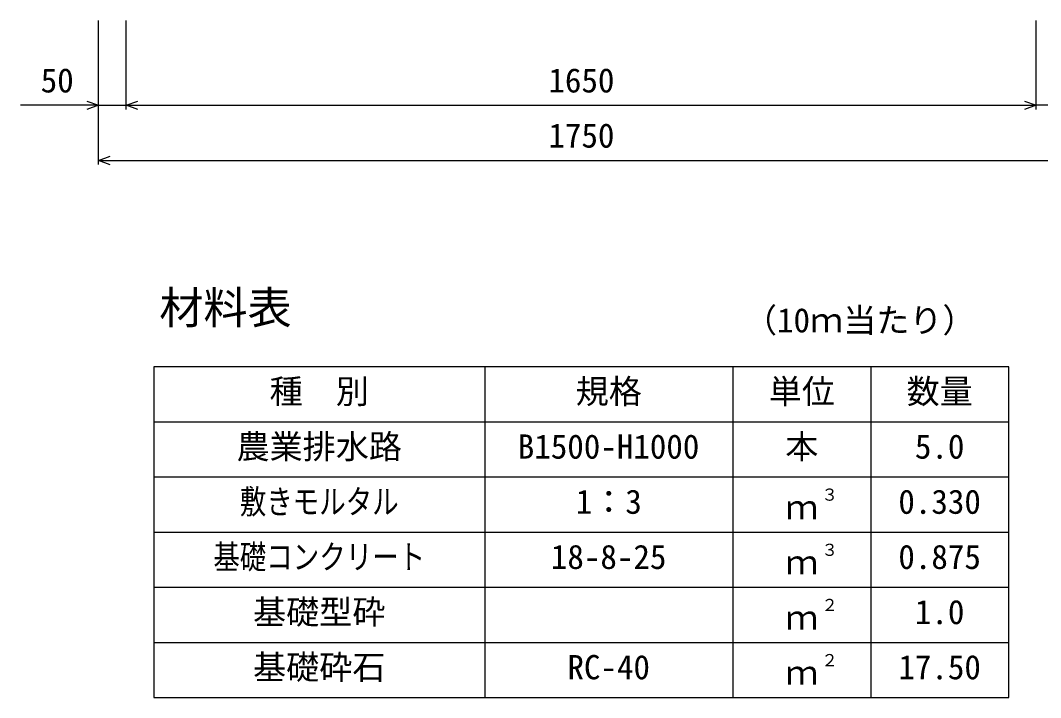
# Model space of a CAD drawing. Units: millimetres, scale not verified. Extents: x -33600 to 33600, y -11880 to 11880.
# Drawn here: x 10451 to 12301, y -7913 to -6685 of the extents above; entities that cross this region are included whole.
import ezdxf
from ezdxf.enums import TextEntityAlignment as Align

# ---------------------------------------------------------------- set-up
doc = ezdxf.new("R2010")
doc.units = ezdxf.units.MM
doc.header["$LTSCALE"] = 40
for name, color, linetype, lineweight in [('0-0_DIM', 7, 'Continuous', 25), ('0-3_HYO', 3, 'Continuous', 25), ('0-4_HYO2', 4, 'Continuous', 25), ('0-7_TXT', 7, 'Continuous', 25)]:
    doc.layers.add(name, color=color, linetype=linetype, lineweight=lineweight)
doc.styles.add('ＭＳ ゴシック', font='')
doc.styles.get('ＭＳ ゴシック').set_extended_font_data('MS Gothic')

msp = doc.modelspace()

# ---------------------------------------------------------------- linework, layer by layer
at = {"layer": '0-0_DIM'}
for p, q in [((10593.16, -6946.33), (10593.16, -6684.96)), ((10643.16, -6846.33), (10643.16, -6684.96)), ((12293.16, -6846.33), (12293.16, -6684.96)), ((10593.16, -6838.83), (10451.36, -6838.83)), ((10593.16, -6838.83), (10643.16, -6838.83)), ((10643.16, -6838.83), (12293.16, -6838.83)), ((12343.16, -6838.83), (12293.16, -6838.83)), ((10593.16, -6938.83), (12343.16, -6938.83))]:
    msp.add_line(p, q, dxfattribs=at)
for points in [[(10572.01, -6831.14), (10593.16, -6838.83), (10572.01, -6846.53)], [(10664.3, -6846.53), (10643.16, -6838.83), (10664.3, -6831.14)], [(12272.01, -6831.14), (12293.16, -6838.83), (12272.01, -6846.53)], [(10614.3, -6946.53), (10593.16, -6938.83), (10614.3, -6931.14)]]:
    msp.add_lwpolyline(points, dxfattribs=at)
at = {"layer": '0-3_HYO'}
for p, q in [((11293.16, -7312.78), (11293.16, -7912.78)), ((11743.16, -7312.78), (11743.16, -7912.78)), ((11993.16, -7312.78), (11993.16, -7912.78)), ((10693.16, -7412.78), (12243.16, -7412.78))]:
    msp.add_line(p, q, dxfattribs=at)
msp.add_lwpolyline([(10693.16, -7912.78), (12243.16, -7912.78), (12243.16, -7312.78), (10693.16, -7312.78)], close=True, dxfattribs=at)
at = {"layer": '0-4_HYO2'}
for p, q in [((10693.16, -7512.78), (12243.16, -7512.78)), ((10693.16, -7612.78), (12243.16, -7612.78)), ((10693.16, -7712.78), (12243.16, -7712.78)), ((10693.16, -7812.78), (12243.16, -7812.78))]:
    msp.add_line(p, q, dxfattribs=at)

# ---------------------------------------------------------------- texts
at = {"layer": '0-0_DIM', "style": 'ＭＳ ゴシック'}
for s, p in [('50', (10488.16, -6828.83)), ('1650', (11408.69, -6828.83)), ('1750', (11408.69, -6928.83))]:
    msp.add_text(s, height=43.99, dxfattribs=at).set_placement(p, align=Align.BOTTOM_LEFT)
at = {"layer": '0-7_TXT', "style": 'ＭＳ ゴシック'}
for s, height, p in [('材料表', 58.65, (10703.16, -7252.78)), ('（10ｍ当たり）', 43.99, (11763.15, -7263.78)), ('種\u3000別', 43.99, (10903.16, -7392.78)), ('規格', 43.99, (11458.16, -7392.78)), ('単位', 43.99, (11808.16, -7392.78)), ('数量', 43.99, (12058.16, -7392.78)), ('農業排水路', 43.99, (10843.16, -7492.78)), ('B1500-H1000', 43.99, (11353.16, -7492.78)), ('本', 43.99, (11838.16, -7492.78)), ('5.0', 43.99, (12073.16, -7492.78)), ('1：3', 43.99, (11458.16, -7592.78)), ('３', 21.99, (11903.7, -7562.41)), ('0.330', 43.99, (12043.16, -7592.78)), ('ｍ', 43.99, (11838.16, -7602.78)), ('18-8-25', 43.99, (11413.16, -7692.78)), ('３', 21.99, (11903.7, -7662.41)), ('0.875', 43.99, (12043.16, -7692.78)), ('ｍ', 43.99, (11838.16, -7702.78)), ('基礎型砕', 43.99, (10873.16, -7792.78)), ('２', 21.99, (11903.7, -7762.41)), ('1.0', 43.99, (12073.16, -7792.78)), ('ｍ', 43.99, (11838.16, -7802.78)), ('基礎砕石', 43.99, (10873.16, -7892.78)), ('RC-40', 43.99, (11443.16, -7892.78)), ('２', 21.99, (11903.7, -7862.41)), ('17.50', 43.99, (12043.16, -7892.78)), ('ｍ', 43.99, (11838.16, -7902.78))]:
    msp.add_text(s, height=height, dxfattribs=at).set_placement(p, align=Align.BOTTOM_LEFT)
at = {"layer": '0-7_TXT', "style": 'ＭＳ ゴシック', "width": 0.8}
for s, p in [('敷きモルタル', (10849.16, -7592.78)), ('基礎コンクリート', (10801.16, -7692.78))]:
    msp.add_text(s, height=43.99, dxfattribs=at).set_placement(p, align=Align.BOTTOM_LEFT)

doc.saveas('drawing.dxf')
